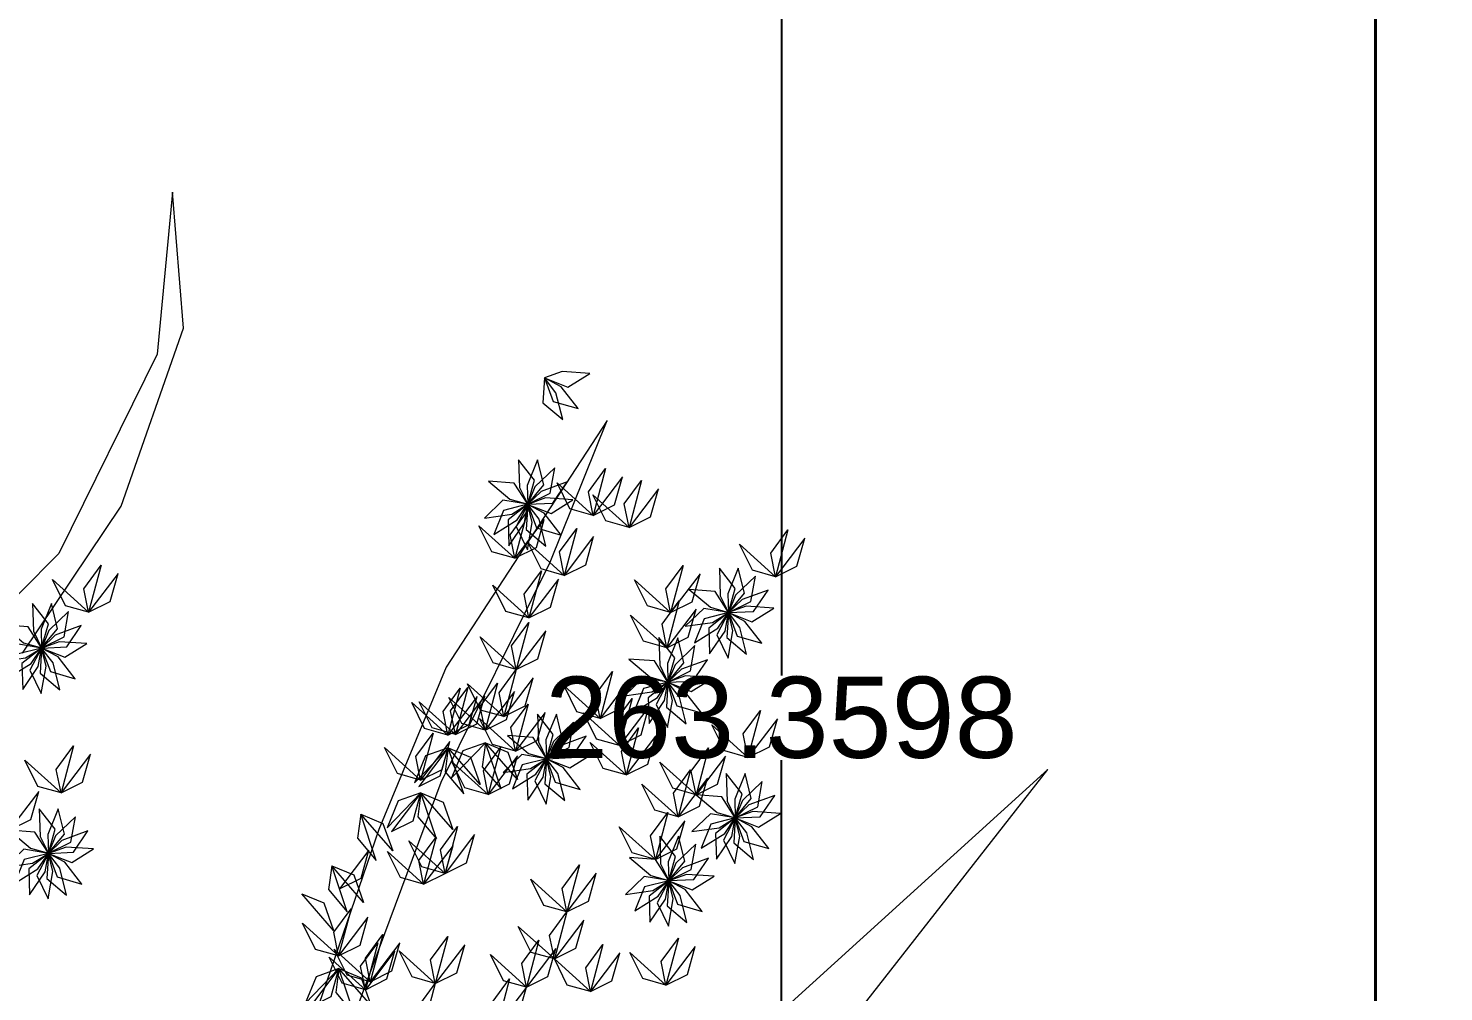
# Model space of a CAD drawing. Header units: inches. Extents: x -422522 to 22891, y -2973 to 414515.
# Drawn here: x 16876.3 to 17050.8, y 8193.3 to 8312 of the extents above; entities that cross this region are included whole.
import ezdxf

# ---------------------------------------------------------------- set-up
doc = ezdxf.new("R2010")
doc.units = ezdxf.units.IN
doc.header["$MEASUREMENT"] = 0
doc.layers.get('0').update_dxf_attribs({"lineweight": 40})
doc.layers.add('ARREDAMENTO', color=8, linetype='Continuous', lineweight=13)
doc.styles.get("Standard").update_dxf_attribs({"font": 'Arial.ttf'})
doc.dimstyles.get("Standard").update_dxf_attribs({"dimtxt": 10, "dimasz": 10, "dimexe": 0.18, "dimexo": 0.0625, "dimgap": 0.09, "dimtad": 0, "dimtih": 1, "dimtoh": 1, "dimdec": 4, "dimzin": 0, "dimdsep": 46, "dimtxsty": 'Standard', "dimcen": 0.09, "dimadec": 0, "dimazin": 0, "dimtfac": 1, "dimtdec": 4, "dimtofl": 0, "dimtmove": 0, "dimatfit": 3, "dimfxl": 1, "dimtolj": 1, "dimtzin": 0, "dimarcsym": 0})

# ---------------------------------------------------------------- blocks, each defined once
blk = doc.blocks.new('*D46')
at = {"color": 0, "lineweight": -2, "transparency": 16777216}
for p, q in [((17042.34, 8358.74), (16968.98, 8358.74)), ((16969.16, 8348.74), (16969.16, 8232.26)), ((16969.16, 8105.38), (16969.16, 8221.86)), ((17043.03, 8095.38), (16968.98, 8095.38))]:
    blk.add_line(p, q, dxfattribs=at)
at = {"color": 0, "transparency": 16777216}
for points in [[(16967.49, 8348.74), (16970.82, 8348.74), (16969.16, 8358.74)], [(16967.49, 8105.38), (16970.82, 8105.38), (16969.16, 8095.38)]]:
    blk.add_solid(points, dxfattribs=at)
at = {"layer": 'Defpoints', "color": 0, "transparency": 16777216}
for p in [(17042.4, 8358.74), (16969.16, 8095.38), (17043.1, 8095.38)]:
    blk.add_point(p, dxfattribs=at)
at = {"color": 0, "transparency": 16777216, "insert": (16969.16, 8227.06), "char_height": 10, "attachment_point": 5}
blk.add_mtext('\\A1;263.3598', dxfattribs=at)

msp = doc.modelspace()

# ---------------------------------------------------------------- linework, layer by layer
msp.add_lwpolyline([(17542.42116, 8812.12906), (18348.86395, 8812.12906), (18348.86395, 8095.37692), (17042.3983, 8095.37692), (17042.3983, 8812.12906), (17452.41039, 8812.12906)])
at = {"layer": 'ARREDAMENTO', "linetype": 'Continuous', "lineweight": 0}
for points in [[(16875.59438, 8235.04463), (16887.77599, 8253.14531), (16895.42945, 8275.09732), (16894.07587, 8291.85651), (16892.21793, 8271.86108), (16880.06095, 8247.31266), (16870.42639, 8237.60395)], [(16870.04519, 8168.61059), (16894.53157, 8172.57321), (16917.12306, 8166.21201), (16945.4608, 8174.70289), (16975.71806, 8187.06983), (17002.02544, 8220.69949), (16969.89791, 8191.56099), (16942.22465, 8177.91439), (16918.39042, 8172.01993), (16912.55796, 8179.73497), (16927.23735, 8219.1231), (16940.67401, 8246.25556), (16947.69994, 8263.69168), (16927.82793, 8233.31061), (16919.52231, 8213.29045), (16908.68196, 8181.65445), (16904.19076, 8175.83417), (16891.2831, 8179.00859), (16875.82839, 8173.79104)]]:
    msp.add_lwpolyline(points, dxfattribs=at)
at = {"layer": 'ARREDAMENTO', "lineweight": 0}
for points in [[(16942.19783, 8263.82182), (16941.37308, 8267.12897), (16939.95931, 8268.95157), (16939.76542, 8265.8732), (16942.19783, 8263.82182)], [(16944.09445, 8265.17635), (16941.99587, 8267.86212), (16939.963, 8268.95212), (16941.03796, 8266.06102), (16944.09445, 8265.17635)], [(16945.53864, 8269.50101), (16942.1385, 8269.73859), (16939.96822, 8268.95723), (16942.83601, 8267.82156), (16945.53864, 8269.50101)], [(16936.76642, 8258.86878), (16936.88555, 8255.46242), (16937.88949, 8253.38571), (16938.71917, 8256.3565), (16936.76642, 8258.86878)], [(16939.09699, 8258.8498), (16937.82033, 8255.68949), (16937.8928, 8253.38398), (16939.85908, 8255.76047), (16939.09699, 8258.8498)], [(16941.21835, 8257.88454), (16938.76665, 8255.51672), (16937.89512, 8253.38105), (16940.65801, 8254.75233), (16941.21835, 8257.88454)], [(16945.95317, 8251.99968), (16945.36823, 8254.90584), (16947.49564, 8257.79583), (16945.95317, 8251.99968)], [(16933.05607, 8256.21893), (16935.6672, 8254.02816), (16937.88227, 8253.38464), (16936.22971, 8255.98906), (16933.05607, 8256.21893)], [(16942.76371, 8256.1399), (16939.56089, 8254.97398), (16937.89604, 8253.37744), (16940.97782, 8253.50639), (16942.76371, 8256.1399)], [(16945.95317, 8251.99968), (16948.60699, 8253.32073), (16949.58398, 8256.77376), (16945.95317, 8251.99968)], [(16950.38037, 8250.51953), (16949.79543, 8253.42569), (16951.92283, 8256.31568), (16950.38037, 8250.51953)], [(16945.95317, 8251.99968), (16943.10062, 8252.80643), (16941.50107, 8256.0188), (16945.95317, 8251.99968)], [(16950.38037, 8250.51953), (16947.52781, 8251.32627), (16945.92826, 8254.53864), (16950.38037, 8250.51953)], [(16950.38037, 8250.51953), (16953.03418, 8251.84058), (16954.01118, 8255.2936), (16950.38037, 8250.51953)], [(16932.54259, 8251.68851), (16935.91783, 8252.16304), (16937.87823, 8253.37856), (16934.83699, 8253.89316), (16932.54259, 8251.68851)], [(16933.69144, 8249.66069), (16936.58186, 8251.46704), (16937.87838, 8253.37483), (16934.89076, 8252.60796), (16933.69144, 8249.66069)], [(16935.56576, 8248.27547), (16937.47158, 8251.10129), (16937.88004, 8253.37149), (16935.46263, 8251.45574), (16935.56576, 8248.27547)], [(16937.84145, 8247.77236), (16938.43315, 8251.12904), (16937.88292, 8253.36911), (16936.45371, 8250.63574), (16937.84145, 8247.77236)], [(16940.12504, 8248.23835), (16939.30029, 8251.5455), (16937.88651, 8253.36811), (16937.69262, 8250.28973), (16940.12504, 8248.23835)], [(16942.02165, 8249.59288), (16939.92307, 8252.27865), (16937.89021, 8253.36865), (16938.96517, 8250.47756), (16942.02165, 8249.59288)], [(16943.46585, 8253.91754), (16940.0657, 8254.15512), (16937.89542, 8253.37376), (16940.76321, 8252.23809), (16943.46585, 8253.91754)], [(16936.30167, 8246.7238), (16935.71674, 8249.62996), (16937.84414, 8252.51995), (16936.30167, 8246.7238)], [(16936.30167, 8246.7238), (16938.95549, 8248.04485), (16939.93248, 8251.49787), (16936.30167, 8246.7238)], [(16936.30167, 8246.7238), (16933.44912, 8247.53054), (16931.84957, 8250.74292), (16936.30167, 8246.7238)], [(16942.38384, 8244.61596), (16941.7989, 8247.52212), (16943.9263, 8250.41211), (16942.38384, 8244.61596)], [(16942.38384, 8244.61596), (16945.03765, 8245.93701), (16946.01465, 8249.39003), (16942.38384, 8244.61596)], [(16968.43496, 8244.43985), (16967.85002, 8247.34601), (16969.97742, 8250.236), (16968.43496, 8244.43985)], [(16968.43496, 8244.43985), (16971.08877, 8245.7609), (16972.06576, 8249.21392), (16968.43496, 8244.43985)], [(16942.38384, 8244.61596), (16939.53128, 8245.4227), (16937.93173, 8248.63508), (16942.38384, 8244.61596)], [(16968.43496, 8244.43985), (16965.5824, 8245.2466), (16963.98285, 8248.45897), (16968.43496, 8244.43985)], [(16883.75104, 8240.07288), (16883.1661, 8242.97904), (16885.2935, 8245.86903), (16883.75104, 8240.07288)], [(16955.50928, 8240.04694), (16954.92434, 8242.9531), (16957.05174, 8245.84309), (16955.50928, 8240.04694)], [(16883.75104, 8240.07288), (16880.89849, 8240.87963), (16879.29893, 8244.092), (16883.75104, 8240.07288)], [(16883.75104, 8240.07288), (16886.40486, 8241.39393), (16887.38185, 8244.84695), (16883.75104, 8240.07288)], [(16938.04301, 8239.37858), (16937.45807, 8242.28474), (16939.58547, 8245.17473), (16938.04301, 8239.37858)], [(16938.04301, 8239.37858), (16940.69682, 8240.69963), (16941.67381, 8244.15265), (16938.04301, 8239.37858)], [(16955.50928, 8240.04694), (16952.65672, 8240.85369), (16951.05717, 8244.06606), (16955.50928, 8240.04694)], [(16955.50928, 8240.04694), (16958.16309, 8241.36799), (16959.14008, 8244.82102), (16955.50928, 8240.04694)], [(16961.51692, 8245.52394), (16961.63605, 8242.11758), (16962.63999, 8240.04087), (16963.46967, 8243.01166), (16961.51692, 8245.52394)], [(16963.84749, 8245.50496), (16962.57083, 8242.34465), (16962.6433, 8240.03914), (16964.60958, 8242.41563), (16963.84749, 8245.50496)], [(16965.96885, 8244.53971), (16963.51715, 8242.17188), (16962.64561, 8240.03621), (16965.40851, 8241.40749), (16965.96885, 8244.53971)], [(16938.04301, 8239.37858), (16935.19045, 8240.18533), (16933.5909, 8243.3977), (16938.04301, 8239.37858)], [(16957.80657, 8242.87409), (16960.4177, 8240.68332), (16962.63277, 8240.0398), (16960.9802, 8242.64422), (16957.80657, 8242.87409)], [(16967.5142, 8242.79506), (16964.31138, 8241.62914), (16962.64654, 8240.0326), (16965.72832, 8240.16155), (16967.5142, 8242.79506)], [(16876.833, 8241.15697), (16876.95213, 8237.75061), (16877.95607, 8235.6739), (16878.78575, 8238.64469), (16876.833, 8241.15697)], [(16879.16357, 8241.13799), (16877.88691, 8237.97768), (16877.95938, 8235.67217), (16879.92566, 8238.04866), (16879.16357, 8241.13799)], [(16955.03051, 8235.69579), (16954.44557, 8238.60195), (16956.57298, 8241.49194), (16955.03051, 8235.69579)], [(16955.03051, 8235.69579), (16957.68433, 8237.01684), (16958.66132, 8240.46986), (16955.03051, 8235.69579)], [(16957.29309, 8238.34367), (16960.66832, 8238.81821), (16962.62873, 8240.03372), (16959.58748, 8240.54833), (16957.29309, 8238.34367)], [(16968.21634, 8240.5727), (16964.8162, 8240.81028), (16962.64592, 8240.02892), (16965.51371, 8238.89325), (16968.21634, 8240.5727)], [(16881.28493, 8240.17273), (16878.83323, 8237.80491), (16877.9617, 8235.66924), (16880.72459, 8237.04051), (16881.28493, 8240.17273)], [(16936.47594, 8233.0146), (16935.891, 8235.92075), (16938.0184, 8238.81075), (16936.47594, 8233.0146)], [(16955.03051, 8235.69579), (16952.17796, 8236.50253), (16950.57841, 8239.7149), (16955.03051, 8235.69579)], [(16958.44194, 8236.31585), (16961.33236, 8238.1222), (16962.62888, 8240.02999), (16959.64126, 8239.26312), (16958.44194, 8236.31585)], [(16960.31625, 8234.93063), (16962.22208, 8237.75645), (16962.63054, 8240.02665), (16960.21313, 8238.1109), (16960.31625, 8234.93063)], [(16962.59195, 8234.42752), (16963.18364, 8237.7842), (16962.63342, 8240.02427), (16961.2042, 8237.2909), (16962.59195, 8234.42752)], [(16964.87553, 8234.89351), (16964.05078, 8238.20066), (16962.63701, 8240.02327), (16962.44312, 8236.94489), (16964.87553, 8234.89351)], [(16966.77215, 8236.24804), (16964.67357, 8238.93381), (16962.6407, 8240.02381), (16963.71566, 8237.13272), (16966.77215, 8236.24804)], [(16873.12265, 8238.50712), (16875.73378, 8236.31635), (16877.94885, 8235.67283), (16876.29629, 8238.27725), (16873.12265, 8238.50712)], [(16882.83029, 8238.42809), (16879.62747, 8237.26217), (16877.96262, 8235.66563), (16881.0444, 8235.79458), (16882.83029, 8238.42809)], [(16936.47594, 8233.0146), (16933.62338, 8233.82134), (16932.02383, 8237.03371), (16936.47594, 8233.0146)], [(16936.47594, 8233.0146), (16939.12975, 8234.33565), (16940.10675, 8237.78867), (16936.47594, 8233.0146)], [(16954.05414, 8236.95193), (16954.17327, 8233.54557), (16955.17721, 8231.46886), (16956.00689, 8234.43965), (16954.05414, 8236.95193)], [(16956.3847, 8236.93295), (16955.10805, 8233.77264), (16955.18051, 8231.46713), (16957.14679, 8233.84362), (16956.3847, 8236.93295)], [(16872.60917, 8233.9767), (16875.98441, 8234.45123), (16877.94481, 8235.66675), (16874.90357, 8236.18135), (16872.60917, 8233.9767)], [(16873.75802, 8231.94888), (16876.64844, 8233.75523), (16877.94496, 8235.66302), (16874.95734, 8234.89615), (16873.75802, 8231.94888)], [(16875.63234, 8230.56366), (16877.53816, 8233.38948), (16877.94662, 8235.65968), (16875.52921, 8233.74393), (16875.63234, 8230.56366)], [(16877.90803, 8230.06055), (16878.49973, 8233.41723), (16877.9495, 8235.6573), (16876.52029, 8232.92393), (16877.90803, 8230.06055)], [(16880.19162, 8230.52654), (16879.36687, 8233.83369), (16877.95309, 8235.65629), (16877.7592, 8232.57792), (16880.19162, 8230.52654)], [(16882.08824, 8231.88107), (16879.98965, 8234.56684), (16877.95679, 8235.65684), (16879.03175, 8232.76574), (16882.08824, 8231.88107)], [(16883.53243, 8236.20573), (16880.13228, 8236.44331), (16877.962, 8235.66195), (16880.82979, 8234.52628), (16883.53243, 8236.20573)], [(16958.50607, 8235.9677), (16956.05437, 8233.59987), (16955.18283, 8231.4642), (16957.94572, 8232.83548), (16958.50607, 8235.9677)], [(16950.34379, 8234.30208), (16952.95492, 8232.11131), (16955.16998, 8231.46779), (16953.51742, 8234.07221), (16950.34379, 8234.30208)], [(16960.05142, 8234.22305), (16956.8486, 8233.05713), (16955.18376, 8231.46059), (16958.26553, 8231.58954), (16960.05142, 8234.22305)], [(16934.93348, 8227.21845), (16934.34854, 8230.1246), (16936.47594, 8233.0146), (16934.93348, 8227.21845)], [(16934.93348, 8227.21845), (16937.58729, 8228.5395), (16938.56428, 8231.99252), (16934.93348, 8227.21845)], [(16946.81654, 8226.97655), (16946.2316, 8229.88271), (16948.359, 8232.7727), (16946.81654, 8226.97655)], [(16946.81654, 8226.97655), (16949.47035, 8228.2976), (16950.44734, 8231.75062), (16946.81654, 8226.97655)], [(16949.8303, 8229.77166), (16953.20554, 8230.2462), (16955.16594, 8231.46171), (16952.1247, 8231.97631), (16949.8303, 8229.77166)], [(16960.75356, 8232.00069), (16957.35342, 8232.23827), (16955.18314, 8231.45691), (16958.05093, 8230.32124), (16960.75356, 8232.00069)], [(16928.0332, 8224.92448), (16927.44826, 8227.83064), (16929.57566, 8230.72063), (16928.0332, 8224.92448)], [(16928.96968, 8225.01481), (16928.38474, 8227.92097), (16930.51214, 8230.81096), (16928.96968, 8225.01481)], [(16934.93348, 8227.21845), (16932.08092, 8228.02519), (16930.48137, 8231.23756), (16934.93348, 8227.21845)], [(16932.62873, 8225.54826), (16932.04379, 8228.45442), (16934.17119, 8231.34441), (16932.62873, 8225.54826)], [(16932.62873, 8225.54826), (16935.28255, 8226.86931), (16936.25954, 8230.32233), (16932.62873, 8225.54826)], [(16946.81654, 8226.97655), (16943.96398, 8227.7833), (16942.36443, 8230.99567), (16946.81654, 8226.97655)], [(16950.97916, 8227.74384), (16953.86958, 8229.55019), (16955.1661, 8231.45798), (16952.17848, 8230.69111), (16950.97916, 8227.74384)], [(16952.85347, 8226.35862), (16954.7593, 8229.18444), (16955.16776, 8231.45464), (16952.75034, 8229.53889), (16952.85347, 8226.35862)], [(16955.12917, 8225.85551), (16955.72086, 8229.21219), (16955.17063, 8231.45226), (16953.74142, 8228.71889), (16955.12917, 8225.85551)], [(16957.41275, 8226.3215), (16956.588, 8229.62865), (16955.17423, 8231.45126), (16954.98034, 8228.37288), (16957.41275, 8226.3215)], [(16959.30937, 8227.67603), (16957.21079, 8230.3618), (16955.17792, 8231.4518), (16956.25288, 8228.56071), (16959.30937, 8227.67603)], [(16928.0332, 8224.92448), (16925.18064, 8225.73123), (16923.58109, 8228.9436), (16928.0332, 8224.92448)], [(16928.96968, 8225.01481), (16926.11712, 8225.82156), (16924.51757, 8229.03393), (16928.96968, 8225.01481)], [(16928.0332, 8224.92448), (16930.68701, 8226.24553), (16931.66401, 8229.69856), (16928.0332, 8224.92448)], [(16932.62873, 8225.54826), (16929.77617, 8226.35501), (16928.17662, 8229.56738), (16932.62873, 8225.54826)], [(16928.96968, 8225.01481), (16931.62349, 8226.33586), (16932.60048, 8229.78889), (16928.96968, 8225.01481)], [(16936.39251, 8222.94773), (16935.80757, 8225.85389), (16937.93497, 8228.74388), (16936.39251, 8222.94773)], [(16949.20479, 8223.64166), (16948.61986, 8226.54781), (16950.74726, 8229.43781), (16949.20479, 8223.64166)], [(16949.20479, 8223.64166), (16951.85861, 8224.96271), (16952.8356, 8228.41573), (16949.20479, 8223.64166)], [(16936.39251, 8222.94773), (16933.53995, 8223.75448), (16931.9404, 8226.96685), (16936.39251, 8222.94773)], [(16936.39251, 8222.94773), (16939.04632, 8224.26878), (16940.02331, 8227.72181), (16936.39251, 8222.94773)], [(16939.08679, 8227.51685), (16939.20592, 8224.1105), (16940.20986, 8222.03378), (16941.03954, 8225.00457), (16939.08679, 8227.51685)], [(16941.41736, 8227.49788), (16940.1407, 8224.33757), (16940.21317, 8222.03205), (16942.17945, 8224.40854), (16941.41736, 8227.49788)], [(16943.53872, 8226.53262), (16941.08702, 8224.1648), (16940.21549, 8222.02913), (16942.97838, 8223.4004), (16943.53872, 8226.53262)], [(16949.20479, 8223.64166), (16946.35224, 8224.4484), (16944.75269, 8227.66077), (16949.20479, 8223.64166)], [(16965.03708, 8222.17251), (16964.45214, 8225.07867), (16966.57955, 8227.96866), (16965.03708, 8222.17251)], [(16965.03708, 8222.17251), (16967.6909, 8223.49356), (16968.66789, 8226.94659), (16965.03708, 8222.17251)], [(16924.66943, 8219.38554), (16924.08449, 8222.29169), (16926.2119, 8225.18169), (16924.66943, 8219.38554)], [(16924.66943, 8219.38554), (16924.08449, 8222.29169), (16926.2119, 8225.18169), (16924.66943, 8219.38554)], [(16935.37645, 8224.867), (16937.98757, 8222.67624), (16940.20264, 8222.03272), (16938.55008, 8224.63714), (16935.37645, 8224.867)], [(16945.08408, 8224.78798), (16941.88126, 8223.62206), (16940.21642, 8222.02551), (16943.29819, 8222.15447), (16945.08408, 8224.78798)], [(16950.02461, 8220.01789), (16949.43967, 8222.92405), (16951.56707, 8225.81404), (16950.02461, 8220.01789)], [(16950.02461, 8220.01789), (16952.67842, 8221.33894), (16953.65542, 8224.79196), (16950.02461, 8220.01789)], [(16965.03708, 8222.17251), (16962.18453, 8222.97926), (16960.58498, 8226.19163), (16965.03708, 8222.17251)], [(16880.35317, 8217.80554), (16879.76823, 8220.7117), (16881.89563, 8223.60169), (16880.35317, 8217.80554)], [(16924.66943, 8219.38554), (16921.81688, 8220.19228), (16920.21733, 8223.40465), (16924.66943, 8219.38554)], [(16924.66943, 8219.38554), (16921.81688, 8220.19228), (16920.21733, 8223.40465), (16924.66943, 8219.38554)], [(16928.08556, 8223.35749), (16925.29322, 8222.36212), (16923.91169, 8219.05013), (16928.08556, 8223.35749)], [(16924.45475, 8218.58342), (16927.10857, 8219.90447), (16928.08556, 8223.35749), (16924.45475, 8218.58342)], [(16924.66943, 8219.38554), (16927.32325, 8220.70659), (16928.30024, 8224.15961), (16924.66943, 8219.38554)], [(16924.66943, 8219.38554), (16927.32325, 8220.70659), (16928.30024, 8224.15961), (16924.66943, 8219.38554)], [(16928.08556, 8223.35749), (16927.69593, 8220.41877), (16930.01152, 8217.67724), (16928.08556, 8223.35749)], [(16928.08556, 8223.35749), (16930.82164, 8222.21655), (16932.02697, 8218.83645), (16928.08556, 8223.35749)], [(16932.68109, 8223.98127), (16929.88876, 8222.9859), (16928.50722, 8219.67391), (16932.68109, 8223.98127)], [(16932.68109, 8223.98127), (16932.29146, 8221.04255), (16934.60705, 8218.30102), (16932.68109, 8223.98127)], [(16933.00155, 8217.61553), (16932.41661, 8220.52169), (16934.54402, 8223.41168), (16933.00155, 8217.61553)], [(16932.68109, 8223.98127), (16935.41718, 8222.84033), (16936.6225, 8219.46023), (16932.68109, 8223.98127)], [(16950.02461, 8220.01789), (16947.17205, 8220.82464), (16945.5725, 8224.03701), (16950.02461, 8220.01789)], [(16958.64525, 8217.5681), (16958.06031, 8220.47426), (16960.18771, 8223.36425), (16958.64525, 8217.5681)], [(16880.35317, 8217.80554), (16877.50061, 8218.61229), (16875.90106, 8221.82466), (16880.35317, 8217.80554)], [(16880.35317, 8217.80554), (16883.00698, 8219.12659), (16883.98397, 8222.57961), (16880.35317, 8217.80554)], [(16933.00155, 8217.61553), (16930.149, 8218.42228), (16928.54945, 8221.63465), (16933.00155, 8217.61553)], [(16933.00155, 8217.61553), (16935.65537, 8218.93659), (16936.63236, 8222.38961), (16933.00155, 8217.61553)], [(16934.86296, 8220.33658), (16938.2382, 8220.81112), (16940.1986, 8222.02664), (16937.15736, 8222.54124), (16934.86296, 8220.33658)], [(16936.01181, 8218.30877), (16938.90224, 8220.11511), (16940.19876, 8222.02291), (16937.21113, 8221.25604), (16936.01181, 8218.30877)], [(16937.88613, 8216.92355), (16939.79195, 8219.74937), (16940.20041, 8222.01957), (16937.783, 8220.10382), (16937.88613, 8216.92355)], [(16940.16182, 8216.42044), (16940.75352, 8219.77712), (16940.20329, 8222.01719), (16938.77408, 8219.28382), (16940.16182, 8216.42044)], [(16942.44541, 8216.88643), (16941.62066, 8220.19358), (16940.20688, 8222.01618), (16940.013, 8218.93781), (16942.44541, 8216.88643)], [(16944.34203, 8218.24095), (16942.24344, 8220.92673), (16940.21058, 8222.01673), (16941.28554, 8219.12563), (16944.34203, 8218.24095)], [(16945.78622, 8222.56562), (16942.38607, 8222.8032), (16940.21579, 8222.02184), (16943.08358, 8220.88617), (16945.78622, 8222.56562)], [(16958.64525, 8217.5681), (16955.79269, 8218.37485), (16954.19314, 8221.58722), (16958.64525, 8217.5681)], [(16958.64525, 8217.5681), (16961.29906, 8218.88915), (16962.27605, 8222.34218), (16958.64525, 8217.5681)], [(16956.42859, 8214.86533), (16955.84365, 8217.77149), (16957.97105, 8220.66148), (16956.42859, 8214.86533)], [(16956.42859, 8214.86533), (16959.0824, 8216.18638), (16960.0594, 8219.6394), (16956.42859, 8214.86533)], [(16962.35559, 8220.21795), (16962.47472, 8216.8116), (16963.47866, 8214.73488), (16964.30834, 8217.70567), (16962.35559, 8220.21795)], [(16964.68616, 8220.19898), (16963.4095, 8217.03866), (16963.48197, 8214.73315), (16965.44825, 8217.10964), (16964.68616, 8220.19898)], [(16873.96133, 8213.20113), (16876.61514, 8214.52218), (16877.59214, 8217.9752), (16873.96133, 8213.20113)], [(16924.72179, 8217.81855), (16921.92946, 8216.82318), (16920.54792, 8213.51119), (16924.72179, 8217.81855)], [(16921.09099, 8213.04448), (16923.7448, 8214.36553), (16924.72179, 8217.81855), (16921.09099, 8213.04448)], [(16924.72179, 8217.81855), (16924.33217, 8214.87983), (16926.64775, 8212.1383), (16924.72179, 8217.81855)], [(16924.72179, 8217.81855), (16927.45788, 8216.67761), (16928.6632, 8213.29751), (16924.72179, 8217.81855)], [(16956.42859, 8214.86533), (16953.57603, 8215.67208), (16951.97648, 8218.88445), (16956.42859, 8214.86533)], [(16966.80752, 8219.23372), (16964.35582, 8216.86589), (16963.48429, 8214.73023), (16966.24718, 8216.1015), (16966.80752, 8219.23372)], [(16958.64525, 8217.5681), (16961.25637, 8215.37734), (16963.47144, 8214.73381), (16961.81888, 8217.33823), (16958.64525, 8217.5681)], [(16968.35288, 8217.48908), (16965.15006, 8216.32315), (16963.48522, 8214.72661), (16966.56699, 8214.85556), (16968.35288, 8217.48908)], [(16877.67168, 8215.85098), (16877.79081, 8212.44463), (16878.79475, 8210.36791), (16879.62443, 8213.3387), (16877.67168, 8215.85098)], [(16880.00224, 8215.83201), (16878.72559, 8212.67169), (16878.79805, 8210.36618), (16880.76433, 8212.74267), (16880.00224, 8215.83201)], [(16882.12361, 8214.86675), (16879.67191, 8212.49892), (16878.80037, 8210.36325), (16881.56326, 8211.73453), (16882.12361, 8214.86675)], [(16917.29648, 8215.17778), (16916.90685, 8212.23905), (16919.22243, 8209.49753), (16917.29648, 8215.17778)], [(16917.29648, 8215.17778), (16920.03256, 8214.03684), (16921.23789, 8210.65673), (16917.29648, 8215.17778)], [(16953.62307, 8209.60592), (16953.03814, 8212.51208), (16955.16554, 8215.40207), (16953.62307, 8209.60592)], [(16953.62307, 8209.60592), (16956.27689, 8210.92697), (16957.25388, 8214.37999), (16953.62307, 8209.60592)], [(16958.13176, 8213.03768), (16961.507, 8213.51222), (16963.4674, 8214.72773), (16960.42616, 8215.24234), (16958.13176, 8213.03768)], [(16959.28061, 8211.00986), (16962.17103, 8212.81621), (16963.46756, 8214.724), (16960.47993, 8213.95714), (16959.28061, 8211.00986)], [(16961.15493, 8209.62464), (16963.06075, 8212.45046), (16963.46921, 8214.72066), (16961.0518, 8212.80492), (16961.15493, 8209.62464)], [(16963.43062, 8209.12153), (16964.02232, 8212.47822), (16963.47209, 8214.71828), (16962.04288, 8211.98491), (16963.43062, 8209.12153)], [(16965.71421, 8209.58753), (16964.88946, 8212.89467), (16963.47568, 8214.71728), (16963.2818, 8211.63891), (16965.71421, 8209.58753)], [(16967.61083, 8210.94205), (16965.51224, 8213.62782), (16963.47938, 8214.71782), (16964.55434, 8211.82673), (16967.61083, 8210.94205)], [(16969.05502, 8215.26671), (16965.65487, 8215.50429), (16963.48459, 8214.72293), (16966.35238, 8213.58726), (16969.05502, 8215.26671)], [(16873.96133, 8213.20113), (16876.57246, 8211.01037), (16878.78752, 8210.36684), (16877.13496, 8212.97126), (16873.96133, 8213.20113)], [(16883.66896, 8213.1221), (16880.46614, 8211.95618), (16878.8013, 8210.35964), (16881.88307, 8210.48859), (16883.66896, 8213.1221)], [(16927.70111, 8207.88915), (16927.11617, 8210.79531), (16929.24357, 8213.6853), (16927.70111, 8207.88915)], [(16927.70111, 8207.88915), (16930.35492, 8209.2102), (16931.33192, 8212.66323), (16927.70111, 8207.88915)], [(16953.62307, 8209.60592), (16950.77052, 8210.41267), (16949.17097, 8213.62504), (16953.62307, 8209.60592)], [(16954.15979, 8212.48564), (16954.27892, 8209.07928), (16955.28286, 8207.00257), (16956.11254, 8209.97336), (16954.15979, 8212.48564)], [(16956.49036, 8212.46666), (16955.2137, 8209.30635), (16955.28617, 8207.00084), (16957.25245, 8209.37733), (16956.49036, 8212.46666)], [(16873.44784, 8208.67071), (16876.82308, 8209.14525), (16878.78348, 8210.36076), (16875.74224, 8210.87537), (16873.44784, 8208.67071)], [(16884.3711, 8210.89974), (16880.97096, 8211.13732), (16878.80068, 8210.35596), (16881.66847, 8209.22029), (16884.3711, 8210.89974)], [(16914.68101, 8205.99659), (16917.33483, 8207.31764), (16918.31182, 8210.77067), (16914.68101, 8205.99659)], [(16927.70111, 8207.88915), (16924.84855, 8208.6959), (16923.249, 8211.90827), (16927.70111, 8207.88915)], [(16925.04729, 8206.5681), (16924.46235, 8209.47426), (16926.58976, 8212.36425), (16925.04729, 8206.5681)], [(16925.04729, 8206.5681), (16927.70111, 8207.88915), (16928.6781, 8211.34218), (16925.04729, 8206.5681)], [(16958.61172, 8211.5014), (16956.16002, 8209.13358), (16955.28848, 8206.99791), (16958.05138, 8208.36918), (16958.61172, 8211.5014)], [(16874.5967, 8206.64289), (16877.48712, 8208.44924), (16878.78364, 8210.35703), (16875.79602, 8209.59016), (16874.5967, 8206.64289)], [(16876.47101, 8205.25767), (16878.37684, 8208.08349), (16878.7853, 8210.35369), (16876.36788, 8208.43795), (16876.47101, 8205.25767)], [(16878.74671, 8204.75456), (16879.3384, 8208.11124), (16878.78817, 8210.35131), (16877.35896, 8207.61794), (16878.74671, 8204.75456)], [(16881.03029, 8205.22056), (16880.20554, 8208.5277), (16878.79177, 8210.35031), (16878.59788, 8207.27194), (16881.03029, 8205.22056)], [(16882.92691, 8206.57508), (16880.82833, 8209.26085), (16878.79546, 8210.35085), (16879.87042, 8207.45976), (16882.92691, 8206.57508)], [(16925.04729, 8206.5681), (16922.19474, 8207.37485), (16920.59519, 8210.58722), (16925.04729, 8206.5681)], [(16942.71468, 8203.13926), (16942.12974, 8206.04541), (16944.25714, 8208.93541), (16942.71468, 8203.13926)], [(16950.44944, 8209.83579), (16953.06057, 8207.64502), (16955.27564, 8207.0015), (16953.62307, 8209.60592), (16950.44944, 8209.83579)], [(16960.15707, 8209.75676), (16956.95425, 8208.59084), (16955.28941, 8206.9943), (16958.37119, 8207.12325), (16960.15707, 8209.75676)], [(16913.71803, 8208.83672), (16913.32841, 8205.89799), (16915.64399, 8203.15647), (16913.71803, 8208.83672)], [(16913.71803, 8208.83672), (16916.45412, 8207.69577), (16917.65944, 8204.31567), (16913.71803, 8208.83672)], [(16942.71468, 8203.13926), (16945.36849, 8204.46031), (16946.34549, 8207.91333), (16942.71468, 8203.13926)], [(16949.93595, 8205.30537), (16953.31119, 8205.7799), (16955.27159, 8206.99542), (16952.23035, 8207.51002), (16949.93595, 8205.30537)], [(16960.85921, 8207.5344), (16957.45907, 8207.77198), (16955.28879, 8206.99062), (16958.15658, 8205.85495), (16960.85921, 8207.5344)], [(16942.71468, 8203.13926), (16939.86212, 8203.946), (16938.26257, 8207.15837), (16942.71468, 8203.13926)], [(16951.08481, 8203.27755), (16953.97523, 8205.0839), (16955.27175, 8206.99169), (16952.28413, 8206.22482), (16951.08481, 8203.27755)], [(16952.95912, 8201.89233), (16954.86495, 8204.71815), (16955.27341, 8206.98835), (16952.856, 8205.0726), (16952.95912, 8201.89233)], [(16955.23482, 8201.38922), (16955.82651, 8204.7459), (16955.27629, 8206.98597), (16953.84707, 8204.2526), (16955.23482, 8201.38922)], [(16957.5184, 8201.85521), (16956.69365, 8205.16236), (16955.27988, 8206.98496), (16955.08599, 8203.90659), (16957.5184, 8201.85521)], [(16959.41502, 8203.20974), (16957.31644, 8205.89551), (16955.28357, 8206.98551), (16956.35853, 8204.09441), (16959.41502, 8203.20974)], [(16910.02025, 8205.38323), (16912.75633, 8204.24229), (16913.96166, 8200.86219), (16910.02025, 8205.38323)], [(16914.56212, 8197.72217), (16913.97718, 8200.62833), (16916.10458, 8203.51832), (16914.56212, 8197.72217)], [(16914.56212, 8197.72217), (16917.21593, 8199.04322), (16918.19292, 8202.49624), (16914.56212, 8197.72217)], [(16941.17221, 8197.34311), (16940.58728, 8200.24926), (16942.71468, 8203.13926), (16941.17221, 8197.34311)], [(16941.17221, 8197.34311), (16943.82603, 8198.66416), (16944.80302, 8202.11718), (16941.17221, 8197.34311)], [(16914.56212, 8197.72217), (16911.70956, 8198.52892), (16910.11001, 8201.74129), (16914.56212, 8197.72217)], [(16918.48149, 8194.54437), (16917.89655, 8197.45052), (16920.02395, 8200.34052), (16918.48149, 8194.54437)], [(16941.17221, 8197.34311), (16938.31966, 8198.14985), (16936.72011, 8201.36222), (16941.17221, 8197.34311)], [(16918.48149, 8194.54437), (16915.62893, 8195.35111), (16914.02938, 8198.56348), (16918.48149, 8194.54437)], [(16917.87067, 8193.55569), (16917.28573, 8196.46185), (16919.41314, 8199.35184), (16917.87067, 8193.55569)], [(16918.48149, 8194.54437), (16921.1353, 8195.86542), (16922.1123, 8199.31844), (16918.48149, 8194.54437)], [(16926.49472, 8194.32048), (16925.90978, 8197.22664), (16928.03718, 8200.11663), (16926.49472, 8194.32048)], [(16926.49472, 8194.32048), (16929.14853, 8195.64153), (16930.12553, 8199.09456), (16926.49472, 8194.32048)], [(16937.73476, 8193.86187), (16937.14982, 8196.76803), (16939.27722, 8199.65802), (16937.73476, 8193.86187)], [(16937.73476, 8193.86187), (16940.38857, 8195.18292), (16941.36556, 8198.63594), (16937.73476, 8193.86187)], [(16945.62432, 8193.32399), (16945.03938, 8196.23015), (16947.16678, 8199.12014), (16945.62432, 8193.32399)], [(16954.92071, 8194.122), (16954.33577, 8197.02816), (16956.46317, 8199.91815), (16954.92071, 8194.122)], [(16954.92071, 8194.122), (16957.57452, 8195.44305), (16958.55152, 8198.89608), (16954.92071, 8194.122)], [(16917.87067, 8193.55569), (16915.01812, 8194.36244), (16913.41857, 8197.57481), (16917.87067, 8193.55569)], [(16917.87067, 8193.55569), (16920.52449, 8194.87674), (16921.50148, 8198.32977), (16917.87067, 8193.55569)], [(16926.49472, 8194.32048), (16923.64216, 8195.12723), (16922.04261, 8198.3396), (16926.49472, 8194.32048)], [(16937.73476, 8193.86187), (16934.8822, 8194.66861), (16933.28265, 8197.88099), (16937.73476, 8193.86187)], [(16945.62432, 8193.32399), (16942.77176, 8194.13073), (16941.17221, 8197.34311), (16945.62432, 8193.32399)], [(16945.62432, 8193.32399), (16948.27813, 8194.64504), (16949.25513, 8198.09806), (16945.62432, 8193.32399)], [(16954.92071, 8194.122), (16952.06815, 8194.92875), (16950.4686, 8198.14112), (16954.92071, 8194.122)], [(16914.61448, 8196.15518), (16911.82214, 8195.15981), (16910.44061, 8191.84782), (16914.61448, 8196.15518)], [(16910.98367, 8191.38111), (16913.63748, 8192.70216), (16914.61448, 8196.15518), (16910.98367, 8191.38111)], [(16914.61448, 8196.15518), (16914.22485, 8193.21646), (16916.54043, 8190.47493), (16914.61448, 8196.15518)], [(16914.61448, 8196.15518), (16917.35056, 8195.01424), (16918.55589, 8191.63414), (16914.61448, 8196.15518)], [(16924.95225, 8188.52433), (16924.36732, 8191.43049), (16926.49472, 8194.32048), (16924.95225, 8188.52433)], [(16934.10395, 8189.08779), (16933.51901, 8191.99395), (16935.64641, 8194.88394), (16934.10395, 8189.08779)], [(16934.10395, 8189.08779), (16936.75776, 8190.40884), (16937.73476, 8193.86187), (16934.10395, 8189.08779)]]:
    msp.add_lwpolyline(points, dxfattribs=at)

# ---------------------------------------------------------------- dimensions: what is measured, and where the dimension line sits
at = {"color": 2}
dim = msp.add_linear_dim(base=(16969.15546, 8095.37692), p1=(17042.3983, 8358.73674), p2=(17043.09654, 8095.37692), angle=90, dimstyle='Standard', dxfattribs=at)
dim.commit()
dim.dimension.update_dxf_attribs({"geometry": '*D46', "text_midpoint": (16969.15546, 8227.05683)})

doc.saveas('drawing.dxf')
